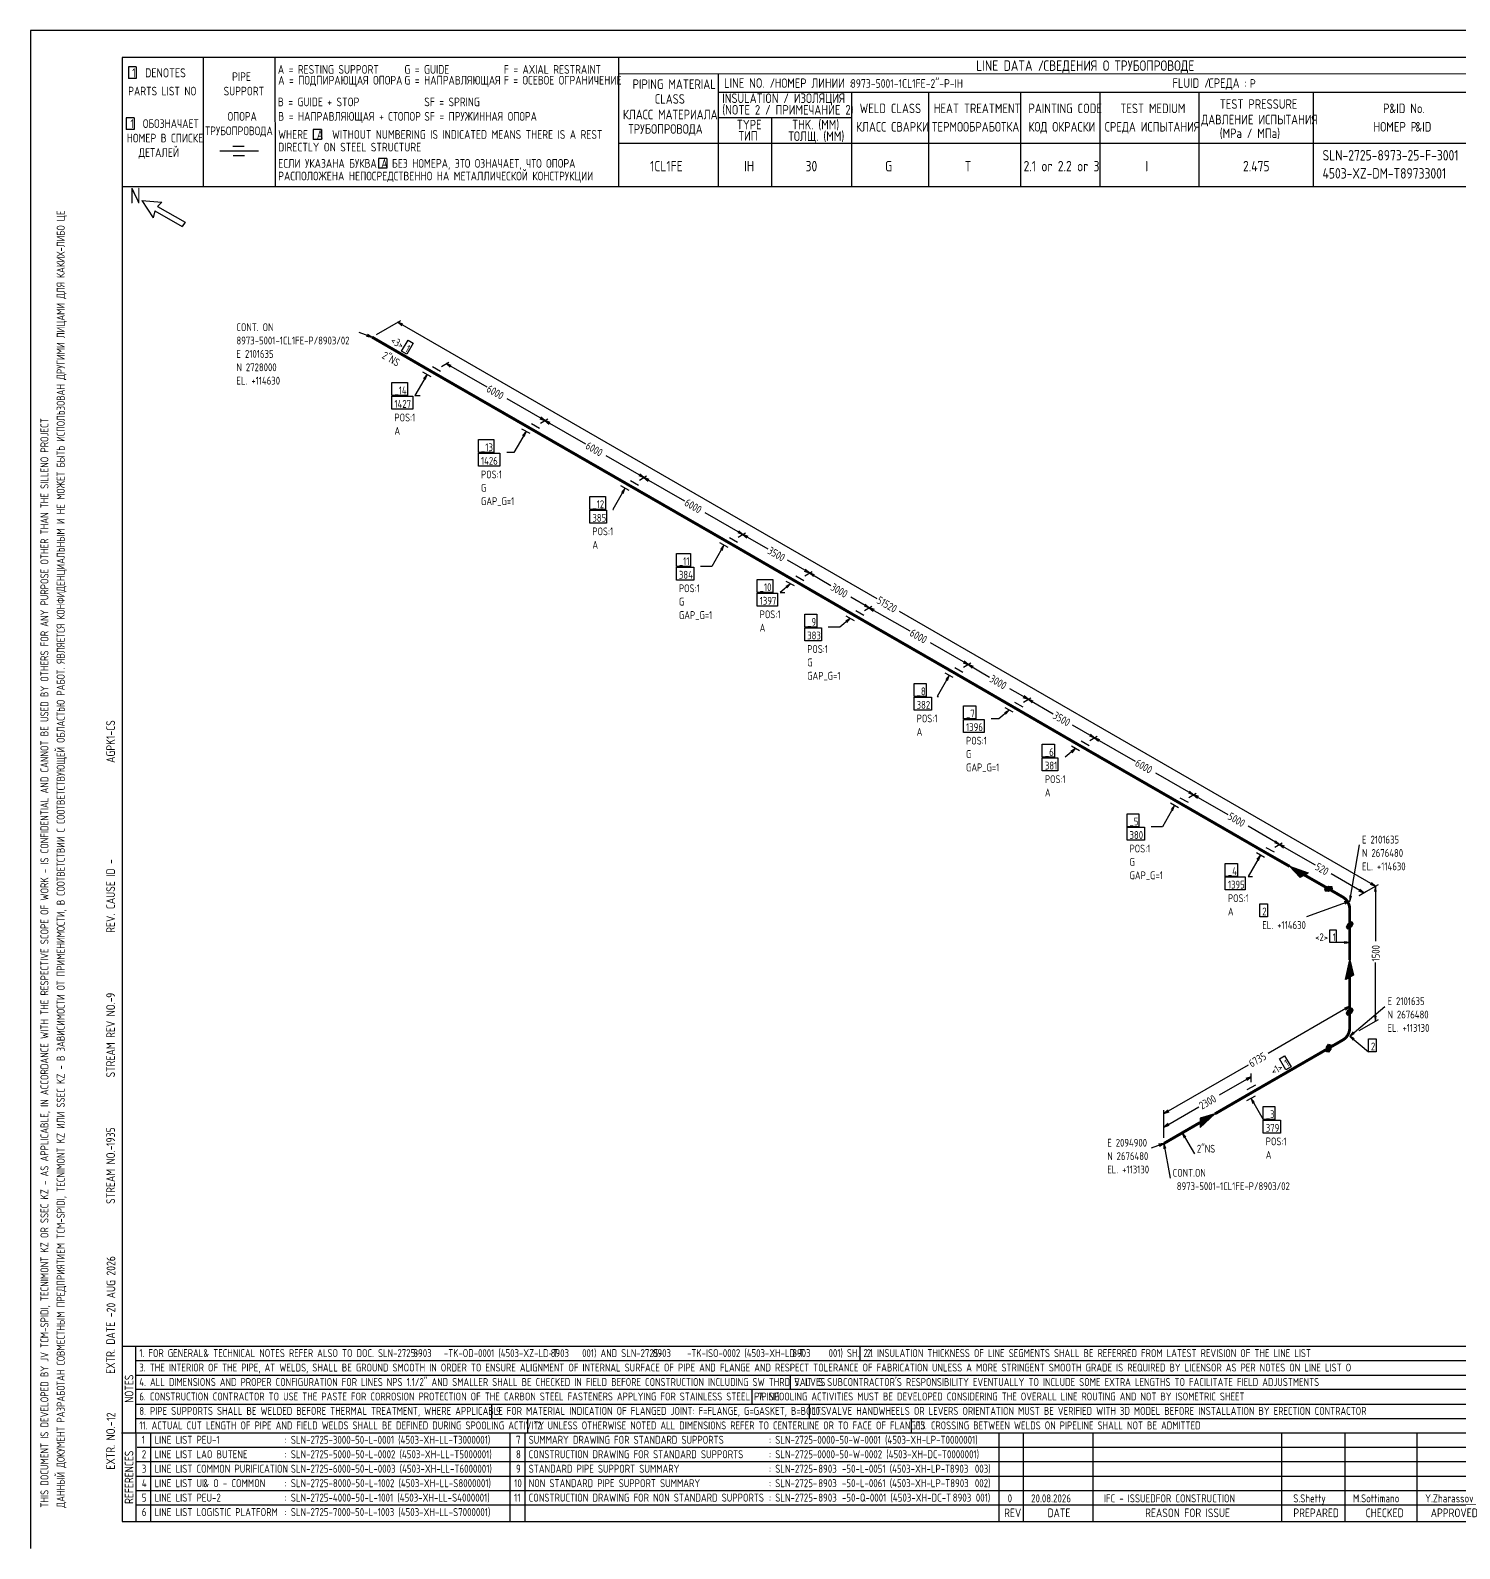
# Model space of a CAD drawing. Extents: x -1005 to 594, y -998 to 420.
# Drawn here: x 0 to 395.4, y 0 to 420 of the extents above; entities that cross this region are included whole.
import ezdxf

# ---------------------------------------------------------------- set-up
doc = ezdxf.new("R2010")
doc.units = 0
doc.styles.add('TTFN17', font='GOST type A')

msp = doc.modelspace()

# ---------------------------------------------------------------- linework, layer by layer
at = {"layer": 'GT_1', "flags": 128}
for points in [[(0, 420), (0, 0)], [(594, 420), (0, 420)], [(589.1, 412.5), (25.4, 412.5)], [(25.4, 412.5), (25.4, 7.5)], [(47.8, 412.5), (47.8, 376.7)], [(67.6, 412.5), (67.7, 376.7)], [(162.7, 412.5), (162.7, 376.7)], [(29.3, 409.9), (27.1, 409.9)], [(27.1, 409.9), (27.1, 406.7)], [(29.3, 409.9), (29.3, 406.7)], [(589.1, 408), (162.7, 407.9)], [(190.3, 407.8), (190.3, 376.7)], [(29.3, 406.7), (27.1, 406.7)], [(190.3, 402.9), (402.7, 402.9)], [(227.1, 402.9), (227.1, 376.7)], [(248.4, 402.9), (248.4, 376.8)], [(273.9, 402.9), (273.9, 376.7)], [(295.8, 402.9), (295.8, 376.7)], [(323.2, 402.9), (323.2, 376.7)], [(354.8, 402.9), (354.8, 376.8)], [(28.7, 395.8), (26.5, 395.8)], [(26.5, 395.8), (26.5, 392.6)], [(28.7, 395.8), (28.7, 392.6)], [(227.1, 395.8), (190.3, 395.8)], [(205, 395.8), (205, 376.7)], [(28.7, 392.6), (26.5, 392.6)], [(80.5, 392.6), (78.2, 392.6)], [(78.2, 392.6), (78.2, 389.8)], [(80.5, 392.6), (80.5, 389.8)], [(63.1, 386.6), (52.4, 386.6)], [(59.1, 387.9), (56, 387.9)], [(80.5, 389.8), (78.2, 389.8)], [(230.2, 388.7), (162.7, 388.7)], [(402.7, 388.7), (226.9, 388.7)], [(59.2, 385.3), (56.1, 385.3)], [(98.6, 384.6), (96.3, 384.6)], [(96.3, 384.6), (96.3, 381.9)], [(98.6, 384.6), (98.6, 381.9)], [(98.6, 381.9), (96.3, 381.9)], [(402.7, 376.7), (25.4, 376.7)], [(30.8, 372.9), (34, 368.1)], [(30.8, 372.9), (36.4, 372.5)], [(34.4, 370.1), (34, 368.1)], [(34.4, 370.1), (42, 365.7)], [(36.4, 372.5), (35.2, 371.3)], [(35.2, 371.3), (42.8, 366.9)], [(42.8, 366.9), (42, 365.7)], [(94.5, 335.15), (90.975, 336.425)], [(95.775, 335.9), (102.45, 339.725)], [(103.05, 338.75), (101.625, 339.275), (102.75, 338.3)], [(101.625, 339.275), (234.15, 262.85)], [(93, 335.375), (94.5, 335.15), (93.225, 335.9)], [(104.475, 334.325), (105.9, 333.5), (104.175, 330.425), (102.675, 331.25), (104.475, 334.325)], [(113.7, 327.05), (115.725, 328.25)], [(116.4, 327.275), (114.975, 327.8), (116.1, 326.825)], [(114.975, 327.8), (126.225, 321.35)], [(109.725, 324.8), (106.35, 318.95), (107.85, 318.95)], [(110.85, 324.2), (108.6, 325.475)], [(109.2, 323.375), (109.725, 324.8), (108.75, 323.675)], [(111.225, 326.975), (113.475, 325.7)], [(99.975, 322.55), (104.325, 322.55), (104.325, 318.95), (99.975, 318.95), (99.975, 322.55)], [(99.975, 318.8), (105.825, 318.8), (105.825, 315.2), (99.975, 315.2), (99.975, 318.8)], [(142.35, 312.05), (131.925, 318.05)], [(138.6, 311.225), (140.85, 309.95)], [(140.925, 312.575), (142.35, 312.05), (141.225, 313.025)], [(141.075, 311.3), (143.1, 312.5)], [(141.075, 311.3), (143.1, 312.5)], [(143.775, 311.525), (142.35, 312.05), (143.475, 311.075)], [(142.35, 312.05), (153.6, 305.6)], [(123.975, 306.8), (128.175, 306.8), (128.175, 303.2), (123.975, 303.2), (123.975, 306.8)], [(137.1, 309.05), (133.725, 303.2), (131.775, 303.2)], [(138.225, 308.45), (135.975, 309.725)], [(136.575, 307.625), (137.1, 309.05), (136.125, 307.925)], [(123.975, 303.05), (129.825, 303.05), (129.825, 299.45), (123.975, 299.45), (123.975, 303.05)], [(169.725, 296.3), (159.3, 302.3)], [(165.975, 295.475), (168.225, 294.2)], [(168.3, 296.825), (169.725, 296.3), (168.6, 297.275)], [(168.45, 295.55), (170.475, 296.75)], [(168.45, 295.55), (170.475, 296.75)], [(171.15, 295.775), (169.725, 296.3), (170.85, 295.325)], [(169.725, 296.3), (180.975, 289.85)], [(154.725, 291.05), (159.075, 291.05), (159.075, 287.45), (154.725, 287.45), (154.725, 291.05)], [(164.475, 293.3), (161.1, 287.45), (161.325, 287.45)], [(165.6, 292.7), (163.35, 293.975)], [(163.95, 291.875), (164.475, 293.3), (163.5, 292.175)], [(154.725, 287.3), (159.375, 287.3), (159.375, 283.7), (154.725, 283.7), (154.725, 287.3)], [(197.1, 280.55), (186.675, 286.55)], [(195.675, 281.075), (197.1, 280.55), (195.975, 281.525)], [(191.85, 277.55), (188.475, 271.7), (185.4, 271.7)], [(192.975, 276.95), (190.725, 278.225)], [(191.325, 276.125), (191.85, 277.55), (190.875, 276.425)], [(193.35, 279.725), (195.6, 278.45)], [(195.825, 279.8), (197.85, 281)], [(195.825, 279.8), (197.85, 281)], [(198.525, 280.025), (197.1, 280.55), (198.225, 279.575)], [(197.1, 280.55), (204, 276.575)], [(178.725, 275.3), (182.625, 275.3), (182.625, 271.7), (178.725, 271.7), (178.725, 275.3)], [(215.475, 269.9), (209.4, 273.425)], [(178.725, 271.55), (183.525, 271.55), (183.525, 267.95), (178.725, 267.95), (178.725, 271.55)], [(211.725, 269.075), (213.975, 267.8)], [(214.05, 270.425), (215.475, 269.9), (214.35, 270.875)], [(214.2, 269.15), (216.225, 270.35)], [(214.2, 269.15), (216.225, 270.35)], [(216.9, 269.375), (215.475, 269.9), (216.6, 268.925)], [(215.475, 269.9), (221.4, 266.45)], [(201, 268.1), (205.35, 268.1), (205.35, 264.5), (201, 264.5), (201, 268.1)], [(210.225, 266.9), (207.375, 264.5), (208.725, 264.5)], [(209.25, 265.775), (210.225, 266.9), (208.95, 266.15)], [(211.35, 266.3), (209.1, 267.575)], [(201, 264.35), (206.7, 264.35), (206.7, 260.75), (201, 260.75), (201, 264.35)], [(232.05, 260.3), (226.95, 263.225)], [(230.625, 260.825), (232.05, 260.3), (230.925, 261.275)], [(230.775, 259.55), (232.8, 260.75)], [(230.775, 259.55), (232.8, 260.75)], [(214.2, 258.5), (217.575, 258.5), (217.575, 254.9), (214.2, 254.9), (214.2, 258.5)], [(226.8, 257.3), (223.95, 254.9), (220.725, 254.9)], [(225.825, 256.175), (226.8, 257.3), (225.525, 256.55)], [(227.925, 256.7), (225.675, 257.975)], [(228.3, 259.475), (230.55, 258.2)], [(233.475, 259.775), (232.05, 260.3), (233.175, 259.325)], [(232.05, 260.3), (243.3, 253.85)], [(372.075, 183.275), (240.375, 259.25)], [(214.2, 254.75), (218.85, 254.75), (218.85, 251.15), (214.2, 251.15), (214.2, 254.75)], [(259.425, 244.55), (249, 250.55)], [(255.675, 243.725), (257.925, 242.45)], [(258, 245.075), (259.425, 244.55), (258.3, 245.525)], [(258.15, 243.8), (260.175, 245)], [(258.15, 243.8), (260.175, 245)], [(260.85, 244.025), (259.425, 244.55), (260.55, 243.575)], [(259.425, 244.55), (265.35, 241.1)], [(254.175, 241.55), (250.8, 235.7), (251.175, 235.7)], [(255.3, 240.95), (253.05, 242.225)], [(253.65, 240.125), (254.175, 241.55), (253.2, 240.425)], [(244.425, 239.3), (247.8, 239.3), (247.8, 235.7), (244.425, 235.7), (244.425, 239.3)], [(244.425, 235.55), (249.225, 235.55), (249.225, 231.95), (244.425, 231.95), (244.425, 235.55)], [(276, 234.95), (270.9, 237.875)], [(274.575, 235.475), (276, 234.95), (274.875, 235.925)], [(274.725, 234.2), (276.75, 235.4)], [(274.725, 234.2), (276.75, 235.4)], [(258.15, 233.15), (261.525, 233.15), (261.525, 229.55), (258.15, 229.55), (258.15, 233.15)], [(270.75, 231.95), (267.9, 229.55), (265.8, 229.55)], [(269.775, 230.825), (270.75, 231.95), (269.475, 231.2)], [(271.875, 231.35), (269.625, 232.625)], [(272.25, 234.125), (274.5, 232.85)], [(277.425, 234.425), (276, 234.95), (277.125, 233.975)], [(276, 234.95), (282.9, 230.975)], [(258.15, 229.4), (263.85, 229.4), (263.85, 225.8), (258.15, 225.8), (258.15, 229.4)], [(294.375, 224.3), (288.3, 227.825)], [(290.625, 223.475), (292.875, 222.2)], [(292.95, 224.825), (294.375, 224.3), (293.25, 225.275)], [(293.1, 223.55), (295.125, 224.75)], [(293.1, 223.55), (295.125, 224.75)], [(295.8, 223.775), (294.375, 224.3), (295.5, 223.325)], [(294.375, 224.3), (305.625, 217.85)], [(279.9, 222.5), (283.275, 222.5), (283.275, 218.9), (279.9, 218.9), (279.9, 222.5)], [(279.9, 218.75), (284.25, 218.75), (284.25, 215.15), (279.9, 215.15), (279.9, 218.75)], [(289.125, 221.3), (286.275, 218.9), (286.2, 218.9)], [(288.15, 220.175), (289.125, 221.3), (287.85, 220.55)], [(290.25, 220.7), (288, 221.975)], [(321.75, 208.55), (311.325, 214.55)], [(317.625, 204.95), (315.375, 206.225)], [(318, 207.725), (320.25, 206.45)], [(320.325, 209.075), (321.75, 208.55), (320.625, 209.525)], [(320.475, 207.8), (322.5, 209)], [(320.475, 207.8), (322.5, 209)], [(323.175, 208.025), (321.75, 208.55), (322.875, 207.575)], [(321.75, 208.55), (331.275, 203.075)], [(303.375, 203.3), (306.6, 203.3), (306.6, 199.7), (303.375, 199.7), (303.375, 203.3)], [(316.5, 205.55), (313.125, 199.7), (310.05, 199.7)], [(315.975, 204.125), (316.5, 205.55), (315.525, 204.425)], [(303.375, 199.55), (308.175, 199.55), (308.175, 195.95), (303.375, 195.95), (303.375, 199.55)], [(345.525, 194.825), (336.825, 199.85)], [(341.775, 194), (344.025, 192.725)], [(344.1, 195.35), (345.525, 194.825), (344.4, 195.8)], [(344.25, 194.075), (346.275, 195.275)], [(344.25, 194.075), (346.275, 195.275)], [(346.95, 194.3), (345.525, 194.825), (346.65, 193.85)], [(345.525, 194.825), (355.425, 189.125)], [(364.95, 179.15), (367.65, 194.675)], [(330.525, 189.575), (333.9, 189.575), (333.9, 185.975), (330.525, 185.975), (330.525, 189.575)], [(340.275, 191.825), (336.9, 185.975), (338.025, 185.975)], [(341.4, 191.225), (339.15, 192.5)], [(339.75, 190.4), (340.275, 191.825), (339.3, 190.7)], [(330.525, 185.825), (336.075, 185.825), (336.075, 182.225), (330.525, 182.225), (330.525, 185.825)], [(352.425, 186.35), (351.225, 185.675), (348.3, 188.75), (353.475, 186.95), (351.375, 185.75), (348.675, 188.525), (353.4, 186.875), (351.525, 185.825), (349.125, 188.3), (353.25, 186.8), (351.675, 185.9), (349.5, 188), (353.1, 186.725), (351.825, 186.05), (349.875, 187.85), (352.95, 186.65), (351.975, 186.125), (350.325, 187.55), (352.8, 186.575), (352.125, 186.2), (350.625, 187.4), (352.65, 186.5), (352.275, 186.275), (351.075, 187.1), (352.5, 186.425), (352.425, 186.35), (348.3, 188.75)], [(368.85, 181.4), (359.775, 186.65)], [(357.975, 182.525), (358.125, 182), (359.1, 181.85), (360.225, 182.525), (360.075, 183.05), (359.1, 183.2), (357.975, 182.525)], [(358.011, 182.4), (360.017, 182.4)], [(358.068, 182.2), (359.683, 182.2)], [(358.1, 182.6), (360.204, 182.6)], [(358.125, 182), (359.35, 182)], [(358.433, 182.8), (360.146, 182.8)], [(358.767, 183), (360.089, 183)], [(364.95, 180.65), (364.95, 179.15), (365.475, 180.575)], [(367.425, 181.925), (368.85, 181.4), (367.725, 182.375)], [(367.575, 180.65), (372.9, 183.725)], [(367.575, 180.65), (372.9, 183.725)], [(367.575, 180.65), (369.6, 181.85)], [(370.65, 183.8), (372.075, 183.275), (370.95, 184.25)], [(372.3, 181.775), (372.075, 183.275), (371.85, 181.775)], [(372.075, 183.275), (372.075, 168.05)], [(340.05, 178.4), (342.225, 178.4), (342.225, 174.8), (340.05, 174.8), (340.05, 178.4)], [(364.95, 179.15), (352.95, 174.8)], [(363.675, 178.4), (364.95, 179.15), (363.45, 178.925)], [(364.35, 172.7), (363.975, 171.875), (364.35, 171.425), (365.55, 172.1), (365.925, 172.925), (365.55, 173.375), (364.35, 172.7)], [(364.214, 172.4), (365.686, 172.4)], [(364.305, 172.6), (365.777, 172.6)], [(364.528, 172.8), (365.868, 172.8)], [(364.883, 173), (365.863, 173)], [(359.475, 171.2), (361.2, 171.2), (361.2, 167.675), (359.475, 167.675), (359.475, 171.2)], [(364.032, 172), (365.372, 172)], [(364.038, 171.8), (365.017, 171.8)], [(364.123, 172.2), (365.595, 172.2)], [(364.95, 167.675), (361.2, 167.675)], [(363.45, 167.45), (364.95, 167.675), (363.45, 167.9)], [(364.95, 158.075), (363.75, 157.4), (364.95, 162.875), (366, 158.675), (363.9, 157.475), (364.95, 162.425), (365.925, 158.6), (364.05, 157.55), (364.95, 161.9), (365.775, 158.525), (364.2, 157.625), (364.95, 161.45), (365.625, 158.45), (364.35, 157.775), (364.95, 161), (365.475, 158.375), (364.5, 157.85), (364.95, 160.55), (365.325, 158.3), (364.65, 157.925), (364.95, 160.1), (365.175, 158.225), (364.8, 158), (364.95, 159.65), (365.025, 158.15), (364.95, 158.075), (364.95, 162.875)], [(372.075, 145.925), (372.075, 162.125)], [(364.95, 150.05), (342.375, 137)], [(363.825, 149.075), (364.95, 150.05), (363.525, 149.525)], [(364.35, 148.85), (363.975, 148.025), (364.35, 147.575), (365.55, 148.25), (365.925, 149.075), (365.55, 149.525), (364.35, 148.85)], [(363.996, 148), (365.106, 148)], [(364.055, 148.2), (365.461, 148.2)], [(364.145, 148.4), (365.618, 148.4)], [(364.162, 147.8), (364.75, 147.8)], [(364.236, 148.6), (365.709, 148.6)], [(364.327, 148.8), (365.8, 148.8)], [(364.617, 149), (365.891, 149)], [(364.95, 144.8), (364.95, 150.95)], [(364.95, 141.8), (374.7, 149.975)], [(364.972, 149.2), (365.821, 149.2)], [(371.85, 147.425), (372.075, 145.925), (372.3, 147.425)], [(365.925, 142.925), (364.95, 141.8), (366.225, 142.55)], [(367.575, 143.3), (372.9, 146.375)], [(359.7, 138.125), (359.1, 137.3), (358.5, 137.45), (358.5, 138.725), (359.1, 139.55), (359.7, 139.4), (359.7, 138.125)], [(358.5, 138.6), (359.7, 138.6)], [(358.555, 138.8), (359.7, 138.8)], [(358.7, 139), (359.7, 139)], [(358.845, 139.2), (359.7, 139.2)], [(358.991, 139.4), (359.7, 139.4)], [(366.225, 141.05), (364.95, 141.8), (365.925, 140.675)], [(364.95, 141.8), (370.125, 137.45)], [(370.125, 141.05), (372.3, 141.05), (372.3, 137.45), (370.125, 137.45), (370.125, 141.05)], [(345.525, 135.5), (346.95, 136.325), (348.75, 133.325), (347.25, 132.425), (345.525, 135.5)], [(358.5, 138.4), (359.7, 138.4)], [(358.5, 138.2), (359.7, 138.2)], [(358.5, 138), (359.609, 138)], [(358.5, 137.8), (359.464, 137.8)], [(358.5, 137.6), (359.318, 137.6)], [(313.575, 120.35), (336.975, 133.85)], [(337.65, 130.55), (328.8, 125.45)], [(336.525, 129.575), (337.65, 130.55), (336.225, 130.025)], [(337.65, 129.05), (337.65, 131.45)], [(338.85, 128.225), (336.525, 126.95)], [(313.575, 116.6), (323.25, 122.225)], [(336.525, 123.95), (338.85, 125.225)], [(338.625, 123.425), (337.65, 124.55), (338.175, 123.125)], [(337.65, 124.55), (341.025, 118.7)], [(341.025, 122.3), (344.25, 122.3), (344.25, 118.7), (341.025, 118.7), (341.025, 122.3)], [(314.7, 121.325), (313.575, 120.35), (315, 120.875)], [(313.575, 113.6), (313.575, 121.25)], [(323.55, 117.875), (323.55, 116.525), (327.675, 120.275), (323.55, 119.075), (323.55, 116.675), (327.3, 120.05), (323.55, 119), (323.55, 116.9), (326.85, 119.825), (323.55, 118.775), (323.55, 117.05), (326.475, 119.525), (323.55, 118.625), (323.55, 117.2), (326.1, 119.375), (323.55, 118.475), (323.55, 117.35), (325.65, 119.075), (323.55, 118.325), (323.55, 117.575), (325.35, 118.925), (323.55, 118.1), (323.55, 117.725), (324.9, 118.625), (323.55, 117.95), (323.55, 117.875), (327.675, 120.275)], [(341.025, 118.55), (345.825, 118.55), (345.825, 114.95), (341.025, 114.95), (341.025, 118.55)], [(314.7, 117.575), (313.575, 116.6), (315, 117.125)], [(313.575, 113.6), (313.575, 117.5)], [(319.575, 113.9), (318.6, 115.025), (319.125, 113.6)], [(318.6, 115.025), (321.975, 109.175)], [(313.575, 112.1), (310.05, 110.825)], [(312.3, 111.35), (313.575, 112.1), (312.075, 111.875)], [(314.1, 110.675), (313.575, 112.1), (313.575, 110.6)], [(313.575, 112.1), (315.3, 102.5)], [(25.3, 56), (402.7, 56)], [(29.1, 56), (29.2, 7.5)], [(229.4, 56), (229.4, 52)], [(29.1, 52), (402.7, 52)], [(29.1, 48), (402.7, 48)], [(210.2, 48), (210.2, 44)], [(402.7, 44), (29.1, 44)], [(199.6, 44), (199.6, 40)], [(29.2, 40), (402.7, 40)], [(127.6, 40), (127.6, 36)], [(215.4, 40), (215.4, 36)], [(29.1, 36), (402.7, 36)], [(137.5, 36), (137.5, 32)], [(243.6, 36), (243.6, 32)], [(25.2, 32), (402.7, 32)], [(33.2, 32), (33.2, 7.6)], [(132.6, 32), (132.6, 7.6)], [(136.8, 32), (136.8, 7.6)], [(267.9, 32), (267.9, 7.5)], [(274.6, 32), (274.6, 7.5)], [(293.9, 32), (293.9, 7.5)], [(346.1, 32), (346.1, 7.5)], [(363.6, 32), (363.6, 7.5)], [(383.5, 32), (383.5, 7.5)], [(402.7, 28), (29.5, 28)], [(402.7, 24), (29.1, 24)], [(402.7, 20), (29.1, 20)], [(402.7, 16), (29.1, 16)], [(402.7, 12), (29.2, 12)], [(25.4, 7.5), (589.1, 7.5)], [(0, 0), (0, 0)]]:
    msp.add_lwpolyline(points, dxfattribs=at)
at = {"layer": 'GT_1', "const_width": 0.8, "flags": 128}
for points in [[(111.075, 325.55), (94.5, 335.15)], [(138.45, 309.8), (111.075, 325.55)], [(165.825, 294.05), (138.45, 309.8)], [(193.2, 278.3), (165.825, 294.05)], [(211.575, 267.65), (193.2, 278.3)], [(228.15, 258.05), (211.575, 267.65)], [(255.525, 242.3), (228.15, 258.05)], [(272.1, 232.7), (255.525, 242.3)], [(290.475, 222.05), (272.1, 232.7)], [(317.85, 206.3), (290.475, 222.05)], [(341.625, 192.575), (317.85, 206.3)], [(348.3, 188.75), (341.625, 192.575)], [(359.1, 182.525), (352.425, 186.35)], [(363, 180.275), (359.1, 182.525)], [(364.95, 172.4), (364.95, 176.9)], [(364.95, 162.875), (364.95, 172.4)], [(364.95, 148.55), (364.95, 158.075)], [(364.95, 144.05), (364.95, 148.55)], [(337.65, 126.05), (359.1, 138.425)], [(359.1, 138.425), (363, 140.675)], [(327.675, 120.275), (337.65, 126.05)], [(313.575, 112.1), (323.55, 117.875)]]:
    msp.add_lwpolyline(points, dxfattribs=at)
for points in [[(364.95, 176.9, 0.268126), (363, 180.275)], [(363, 140.675, 0.267786), (364.95, 144.05)]]:
    msp.add_lwpolyline(points, format="xyb", dxfattribs=at)

# ---------------------------------------------------------------- texts
at = {"layer": 'GT_1', "style": 'TTFN17'}
for s, height, p in [('LINE DATA /', 2.8875, (261.633, 408.8)), ('СВЕДЕНИЯ О ТРУБОПРОВОДЕ', 2.8875, (280.233, 408.8)), (' 1  DENOTES', 2.5025, (26.875, 407)), (' PIPE', 2.4062, (54.561, 406)), ('A = RESTING SUPPORT', 2.40625, (68.461, 408)), ('A = ПОДПИРАЮЩАЯ ОПОРА', 2.40625, (68.561, 405)), ('G = GUIDE', 2.4062, (103.461, 408)), ('G = НАПРАВЛЯЮЩАЯ', 2.40625, (103.461, 405)), ('F = AXIAL RESTRAINT', 2.40625, (130.961, 408)), ('F = ОСЕВОЕ ОГРАНИЧЕНИЕ', 2.40625, (130.961, 405)), ('PARTS LIST NO', 2.40625, (27.061, 402)), ('SUPPORT', 2.4062, (53.461, 402)), ('PIPING MATERIAL', 2.64687, (166.597, 403.8)), ('LINE NO. /', 2.6469, (191.897, 404.1)), ('НОМЕР ЛИНИИ :', 2.59875, (205.89, 404.1)), ('8973-5001-1CL1FE-2"-P-IH', 2.40625, (226.861, 404.1)), ('FLUID /', 2.6469, (315.897, 404.1)), ('СРЕДА :', 2.6469, (325.897, 404.1)), ('P', 2.406, (337.361, 404.1)), ('B = GUIDE + STOP', 2.40625, (68.461, 399)), ('SF = SPRING', 2.40625, (108.961, 399)), ('CLASS', 2.6469, (172.697, 399.7)), ('(NOTE 2 / ПРИМЕЧАНИЕ 2)', 2.64687, (191.397, 396.7)), ('INSULATION / ИЗОЛЯЦИЯ', 2.64687, (191.397, 399.9)), ('WELD CLASS', 2.6469, (229.397, 397.1)), ('HEAT TREATMENT', 2.64687, (249.897, 397.1)), ('PAINTING CODE', 2.64687, (276.097, 397.1)), ('TEST MEDIUM', 2.64687, (301.497, 397.1)), ('TEST PRESSURE', 2.64687, (328.997, 398.3)), ('P', 2.647, (374.197, 397.1)), ('&ID No.', 2.6469, (375.908, 397.1)), (' 1  ОБОЗНАЧАЕТ', 2.40625, (26.461, 393)), ('ОПОРА', 2.4062, (54.561, 395)), ('B = НАПРАВЛЯЮЩАЯ + СТОПОР', 2.40625, (68.561, 395)), ('SF = ПРУЖИННАЯ ОПОРА', 2.40625, (108.961, 395)), ('КЛАСС МАТЕРИАЛА', 2.64687, (163.897, 395.4)), ('TYPE', 2.6469, (195.397, 392.6)), ('THK. (MM)', 2.6469, (210.697, 392.6)), ('ДАВЛЕНИЕ ИСПЫТАНИЯ', 2.64687, (323.897, 394)), ('НОМЕР В СПИСКЕ', 2.40625, (26.661, 389)), ('ТРУБОПРОВОДА', 2.40625, (48.361, 391)), ('WHERE  A  WITHOUT NUMBERING IS INDICATED MEANS THERE IS A REST', 2.40625, (68.561, 390)), ('ТРУБОПРОВОДА', 2.64687, (165.397, 391.4)), ('ТИП', 2.6469, (195.897, 389.5)), ('ТОЛЩ. (ММ)', 2.6469, (209.697, 389.4)), ('КЛАСС СВАРКИ', 2.64687, (228.397, 392)), ('ТЕРМООБРАБОТКА', 2.64687, (249.397, 392)), ('КОД ОКРАСКИ', 2.64687, (276.097, 392)), ('СРЕДА ИСПЫТАНИЯ', 2.64687, (297.197, 392)), ('(MPa / МПа)', 2.64687, (328.997, 390.2)), ('НОМЕР P', 2.6469, (371.497, 392)), ('&ID', 2.6469, (383.097, 392)), ('ДЕТАЛЕЙ', 2.4062, (29.961, 385)), ('DIRECTLY ON STEEL STRUCTURE', 2.40625, (68.561, 386.5)), ('SLN-2725-8973-25-F-3001', 2.8875, (357.433, 384)), ('ЕСЛИ УКАЗАНА БУКВА A БЕЗ НОМЕРА, ЭТО ОЗНАЧАЕТ, ЧТО ОПОРА', 2.40625, (68.561, 382)), ('1CL1FE', 2.8875, (171.433, 381)), ('IH', 2.8875, (197.433, 381)), ('30', 2.8875, (214.433, 381)), ('G', 2.888, (236.433, 381)), ('T', 2.888, (258.433, 381)), ('2.1 or 2.2 or 3', 2.8875, (274.733, 381)), ('I', 2.888, (308.433, 381)), ('2.475', 2.8875, (335.433, 381)), ('РАСПОЛОЖЕНА НЕПОСРЕДСТВЕННО НА МЕТАЛЛИЧЕСКОЙ КОНСТРУКЦИИ', 2.40625, (68.561, 378.5)), ('4503-XZ-DM-T89733001', 2.8875, (357.433, 379)), ('N', 4.331, (27.55, 372.1)), ('CONT. ON', 2.1656, (57.003, 336.8)), ('8973-5001-1CL1FE-P/8903/02', 2.16562, (57.003, 333.103)), ('E 2101635', 2.1656, (57.003, 329.405)), ('N 2728000', 2.1656, (57.003, 325.708)), ('EL. +114630', 2.16562, (57.003, 322.01)), ('_14', 2.1656, (100.708, 319.325)), ('1427', 2.1656, (100.708, 315.575)), ('POS:1', 2.1656, (100.708, 311.825)), ('A', 2.166, (100.708, 308.128)), ('_13', 2.1656, (124.65, 303.575)), ('1426', 2.1656, (124.65, 299.825)), ('POS:1', 2.1656, (124.65, 296.075)), ('G', 2.166, (124.65, 292.378)), ('GAP_G=1', 2.1656, (124.65, 288.68)), ('_12', 2.1656, (155.458, 287.825)), ('385', 2.1656, (155.458, 284.075)), ('POS:1', 2.1656, (155.458, 280.325)), ('A', 2.166, (155.458, 276.628)), ('_11', 2.1656, (179.4, 272.075)), ('384', 2.1656, (179.4, 268.325)), ('POS:1', 2.1656, (179.4, 264.575)), ('_10', 2.1656, (201.733, 264.875)), ('G', 2.166, (179.4, 260.878)), ('1397', 2.1656, (201.733, 261.125)), ('GAP_G=1', 2.1656, (179.4, 257.18)), ('POS:1', 2.1656, (201.733, 257.375)), ('_9', 2.1656, (214.875, 255.275)), ('A', 2.166, (201.733, 253.678)), ('383', 2.1656, (214.875, 251.525)), ('POS:1', 2.1656, (214.875, 247.775)), ('G', 2.166, (214.875, 244.078)), ('GAP_G=1', 2.1656, (214.875, 240.38)), ('_8', 2.1656, (245.158, 236.075)), ('382', 2.1656, (245.158, 232.325)), ('_7', 2.1656, (258.825, 229.925)), ('A', 2.166, (245.158, 224.878)), ('POS:1', 2.1656, (245.158, 228.575)), ('1396', 2.1656, (258.825, 226.175)), ('POS:1', 2.1656, (258.825, 222.425)), ('G', 2.166, (258.825, 218.728)), ('_6', 2.1656, (280.633, 219.275)), ('GAP_G=1', 2.1656, (258.825, 215.03)), ('381', 2.1656, (280.633, 215.525)), ('A', 2.166, (280.633, 208.078)), ('POS:1', 2.1656, (280.633, 211.775)), ('_5', 2.1656, (304.05, 200.075)), ('380', 2.1656, (304.05, 196.325)), ('POS:1', 2.1656, (304.05, 192.575)), ('E 2101635', 2.1656, (368.35, 195.05)), ('N 2676480', 2.1656, (368.35, 191.353)), ('G', 2.166, (304.05, 188.878)), ('EL. +114630', 2.16562, (368.35, 187.655)), ('GAP_G=1', 2.1656, (304.05, 185.18)), ('_4', 2.1656, (331.258, 186.35)), ('1395', 2.1656, (331.258, 182.6)), ('POS:1', 2.1656, (331.258, 178.85)), ('A', 2.166, (331.258, 175.153)), ('2', 2.166, (340.763, 175.175)), ('EL. +114630', 2.16562, (340.763, 171.425)), ('<2>', 2.1656, (355.392, 168.05)), ('1', 2.166, (360.216, 168.05)), ('E 2101635', 2.1656, (375.4, 150.35)), ('N 2676480', 2.1656, (375.4, 146.653)), ('EL. +113130', 2.16562, (375.4, 142.955)), ('2', 2.166, (370.825, 137.825)), ('_3', 2.1656, (341.725, 119.075)), ('379', 2.1656, (341.725, 115.325)), ('POS:1', 2.1656, (341.725, 111.575)), ('E 2094900', 2.1656, (297.865, 111.2)), ('N 2676480', 2.1656, (297.865, 107.503)), ('2"NS', 2.1656, (322.675, 109.55)), ('A', 2.166, (341.725, 107.878)), ('EL. +113130', 2.16562, (297.865, 103.805)), ('CONT.ON', 2.1656, (316, 102.875)), (' 8973-5001-1CL1FE-P/8903/02', 2.16562, (316, 99.177)), ('1. FOR GENERAL', 2.18487, (30.128, 53)), ('& TECHNICAL NOTES REFER ALSO TO DOC. SLN-2725-      -TK-OD-0001 (4503-XZ-LD-T      001) AND SLN-2725-      -TK-ISO-0002 (4503-XH-LD-T      001) SH. 2.1', 2.18487, (47.868, 53)), ('8903', 2.1849, (105.928, 53)), ('8903', 2.1849, (143.928, 53)), ('8903', 2.1849, (172.128, 53)), ('8903', 2.1849, (210.728, 53)), ('2. INSULATION THICKNESS OF LINE SEGMENTS SHALL BE REFERRED FROM LATEST REVISION OF THE LINE LIST', 2.18487, (231.328, 53)), ('3. THE INTERIOR OF THE PIPE, AT WELDS, SHALL BE GROUND SMOOTH IN ORDER TO ENSURE ALIGNMENT OF INTERNAL SURFACE OF PIPE AND FLANGE AND RESPECT TOLERANCE OF FABRICATION UNLESS A MORE STRINGENT SMOOTH GRADE IS REQUIRED BY LICENSOR AS PER NOTES ON LINE LIST O', 2.18487, (30.128, 49)), ('4. ALL DIMENSIONS AND PROPER CONFIGURATION FOR LINES NPS 1.1/2" AND SMALLER SHALL BE CHECKED IN FIELD BEFORE CONSTRUCTION INCLUDING SW THRD VALVES', 2.18487, (30.128, 45)), ("5. IT IS SUBCONTRACTOR'S RESPONSIBILITY EVENTUALLY TO INCLUDE SOME EXTRA LENGTHS TO FACILITATE FIELD ADJUSTMENTS", 2.18487, (211.328, 45)), ('6. CONSTRUCTION CONTRACTOR TO USE THE PASTE FOR CORROSION PROTECTION OF THE CARBON STEEL FASTENERS APPLYING FOR STAINLESS STEEL PIPING', 2.18487, (30.128, 41)), ('7. SPOOLING ACTIVITIES MUST BE DEVELOPED CONSIDERING THE OVERALL LINE ROUTING AND NOT BY ISOMETRIC SHEET', 2.18487, (201.328, 41)), ('8. PIPE SUPPORTS SHALL BE WELDED BEFORE THERMAL TREATMENT, WHERE APPLICABLE', 2.18487, (30.128, 37)), ('9. FOR MATERIAL INDICATION OF FLANGED JOINT: F=FLANGE, G=GASKET, B=BOLTS', 2.18487, (128.828, 37)), ('10. VALVE HANDWHEELS OR LEVERS ORIENTATION MUST BE VERIFIED WITH 3D MODEL BEFORE INSTALLATION BY ERECTION CONTRACTOR', 2.18487, (216.328, 37)), ('11. ACTUAL CUT LENGTH OF PIPE AND FIELD WELDS SHALL BE DEFINED DURING SPOOLING ACTIVITY', 2.18487, (30.128, 33)), ('12. UNLESS OTHERWISE NOTED ALL DIMENSIONS REFER TO CENTERLINE OR TO FACE OF FLANGES', 2.18487, (139.328, 33)), ('13. CROSSING BETWEEN WELDS ON PIPELINE SHALL NOT BE ADMITTED', 2.18487, (245.328, 33)), ('1', 2.214, (30.832, 29)), ('LINE LIST PEU-1', 2.21375, (34.332, 29)), (': SLN-2725-3000-50-L-0001 (4503-XH-LL-T3000001)', 2.21375, (70.332, 29)), ('7', 2.214, (134.332, 29)), ('SUMMARY DRAWING FOR STANDARD SUPPORTS', 2.21375, (137.832, 29)), (': SLN-2725-0000-50-W-0001 (4503-XH-LP-T0000001)', 2.21375, (204.332, 29)), ('2', 2.214, (30.832, 25)), ('LINE LIST LAO BUTENE', 2.21375, (34.332, 25)), (': SLN-2725-5000-50-L-0002 (4503-XH-LL-T5000001)', 2.21375, (70.332, 25)), ('8', 2.214, (134.332, 25)), ('CONSTRUCTION DRAWING FOR STANDARD SUPPORTS', 2.21375, (137.832, 25)), (': SLN-2725-0000-50-W-0002 (4503-XH-DC-T0000001)', 2.21375, (204.332, 25)), ('3', 2.214, (30.832, 21)), ('LINE LIST COMMON PURIFICATION', 2.21375, (34.332, 21)), (': SLN-2725-6000-50-L-0003 (4503-XH-LL-T6000001)', 2.21375, (70.332, 21)), ('9', 2.214, (134.332, 21)), ('STANDARD PIPE SUPPORT SUMMARY', 2.21375, (137.832, 21)), (': SLN-2725-      -50-L-0051 (4503-XH-LP-T      003)', 2.21375, (204.332, 21)), ('8903', 2.2138, (217.932, 21)), ('8903', 2.2138, (254.332, 21)), ('4', 2.214, (30.832, 17)), ('LINE LIST UI', 2.21375, (34.332, 17)), ('& O - COMMON', 2.21375, (47.849, 17)), (': SLN-2725-8000-50-L-1002 (4503-XH-LL-S8000001)', 2.21375, (70.332, 17)), ('10', 2.2138, (133.832, 17)), ('NON STANDARD PIPE SUPPORT SUMMARY', 2.21375, (137.832, 17)), (': SLN-2725-      -50-L-0061 (4503-XH-LP-T      002)', 2.21375, (204.332, 17)), ('8903', 2.2138, (217.932, 17)), ('8903', 2.2138, (254.432, 17)), ('5', 2.214, (30.832, 13)), ('LINE LIST PEU-2', 2.21375, (34.332, 13)), (': SLN-2725-4000-50-L-1001 (4503-XH-LL-S4000001)', 2.21375, (70.332, 13)), ('11', 2.2138, (133.832, 13)), ('CONSTRUCTION DRAWING FOR NON STANDARD SUPPORTS', 2.21375, (137.832, 13)), (': SLN-2725-      -50-Q-0001 (4503-XH-DC-T      001)', 2.21375, (204.332, 13)), ('8903', 2.2138, (217.932, 13)), ('8903', 2.2138, (255.132, 13)), ('0', 2.214, (270.332, 12.8)), ('20.08.2026', 2.2138, (276.832, 12.8)), ('IFC - ISSUEDFOR CONSTRUCTION', 2.21375, (296.932, 12.8)), ('S.Shetty', 2.2138, (349.332, 12.8)), ('M.Sottimano', 2.21375, (365.832, 12.8)), ('Y.Zharassov', 2.21375, (385.832, 12.8)), ('6', 2.214, (30.832, 9)), ('LINE LIST LOGISTIC PLATFORM', 2.21375, (34.332, 9)), (': SLN-2725-7000-50-L-1003 (4503-XH-LL-S7000001)', 2.21375, (70.332, 9)), ('REV', 2.4062, (269.361, 8.7)), ('DATE', 2.4062, (281.361, 8.7)), ('REASON FOR ISSUE', 2.40625, (308.361, 8.7)), ('PREPARED', 2.4062, (349.361, 8.7)), ('CHECKED', 2.4062, (369.361, 8.7)), ('APPROVED', 2.4062, (387.361, 8.7))]:
    msp.add_text(s, height=height, dxfattribs=at).set_placement(p)
for s, height, rotation, p in [('ДАННЫЙ ДОКУМЕНТ РАЗРАБОТАН СОВМЕСТНЫМ ПРЕДПРИЯТИЕМ TCM-SPIDI, TECNIMONT KZ ИЛИ SSEC KZ - В ЗАВИСИМОСТИ ОТ ПРИМЕНИМОСТИ, В СООТВЕТСТВИИ С СООТВЕТСТВУЮЩЕЙ ОБЛАСТЬЮ РАБОТ. ЯВЛЯЕТСЯ КОНФИДЕНЦИАЛЬНЫМ И НЕ МОЖЕТ БЫТЬ ИСПОЛЬЗОВАН ДРУГИМИ ЛИЦАМИ ДЛЯ КАКИХ-ЛИБО ЦЕ', 2.21375, 90, (9.5, 11.332)), ('<3>', 2.1656, -30, (99.418, 333.573)), ('1', 2.166, -30, (103.462, 331.238)), ('2"NS', 2.1656, -30, (97.034, 329.443)), ('6000', 2.1656, -30, (125.953, 320.188)), ('THIS DOCUMENT IS DEVELOPED BY JV TCM-SPIDI, TECNIMONT KZ OR SSEC KZ - AS APPLICABLE, IN ACCORDANCE WITH THE RESPECTIVE SCOPE OF WORK - IS CONFIDENTIAL AND CANNOT BE USED BY OTHERS FOR ANY PURPOSE OTHER THAN THE SILLENO PROJECT', 2.21375, 90, (5, 11.332)), ('6000', 2.1656, -30, (153.328, 304.438)), ('6000', 2.1656, -30, (180.703, 288.688)), ('3500', 2.1656, -30, (203.713, 275.411)), ('3000', 2.1656, -30, (221.12, 265.325)), ('51520', 2.1656, -30, (233.893, 261.694)), ('6000', 2.1656, -30, (243.028, 252.688)), ('3000', 2.1656, -30, (265.07, 239.975)), ('3500', 2.1656, -30, (282.613, 229.811)), ('AGPK1-CS', 2.4062, 90, (23.4, 217.361)), ('6000', 2.1656, -30, (305.353, 216.688)), ('5000', 2.1656, -30, (330.995, 201.912)), ('REV. CAUSE ID -', 2.40625, 90, (23.4, 170.361)), ('520', 2.1656, -30, (355.152, 187.987)), ('1500', 2.1656, 90, (373.22, 162.435)), ('STREAM REV NO.-', 2.40625, 90, (23.4, 130.361)), ('9', 2.406, 90, (23.4, 152.361)), ('6735', 2.1656, 30, (337.815, 133.066)), ('1', 2.166, 30, (347.693, 133.105)), ('<1>', 2.1656, 30, (343.918, 130.926)), ('2300', 2.1656, 30, (324.098, 121.402)), ('1935', 2.4062, 90, (23.4, 111.361)), ('STREAM NO.-', 2.40625, 90, (23.4, 95.361)), ('20 AUG 2026', 2.40625, 90, (23.5, 65.361)), ('EXTR. DATE -', 2.40625, 90, (23.4, 48.361)), ('NOTES', 2.4062, 90, (28.5, 40.361)), ('EXTR. NO.-', 2.4062, 90, (23.4, 21.861)), ('12', 2.4062, 90, (23.5, 35.361)), ('REFERENCES', 2.4062, 90, (28.5, 12.361))]:
    msp.add_text(s, height=height, rotation=rotation, dxfattribs=at).set_placement(p)

doc.saveas('drawing.dxf')
